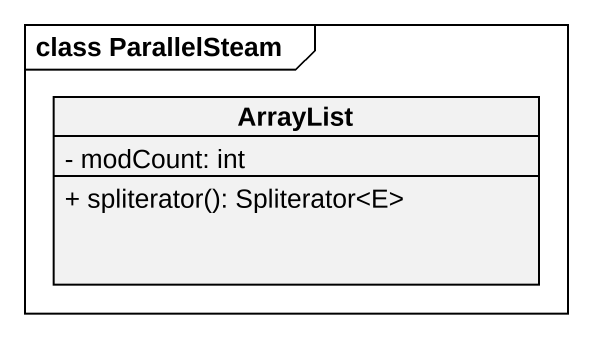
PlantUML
@startuml
mainframe class ParallelSteam
hide circle
hide empty members
skinparam classAttributeIconSize 0
class ArrayList {
  - modCount: int
  + spliterator(): Spliterator<E>
}
@enduml
